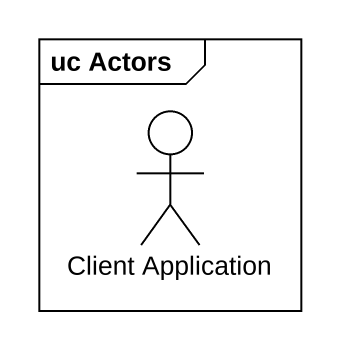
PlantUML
@startuml
mainframe uc Actors
actor "Client Application" as Client_Application
@enduml
